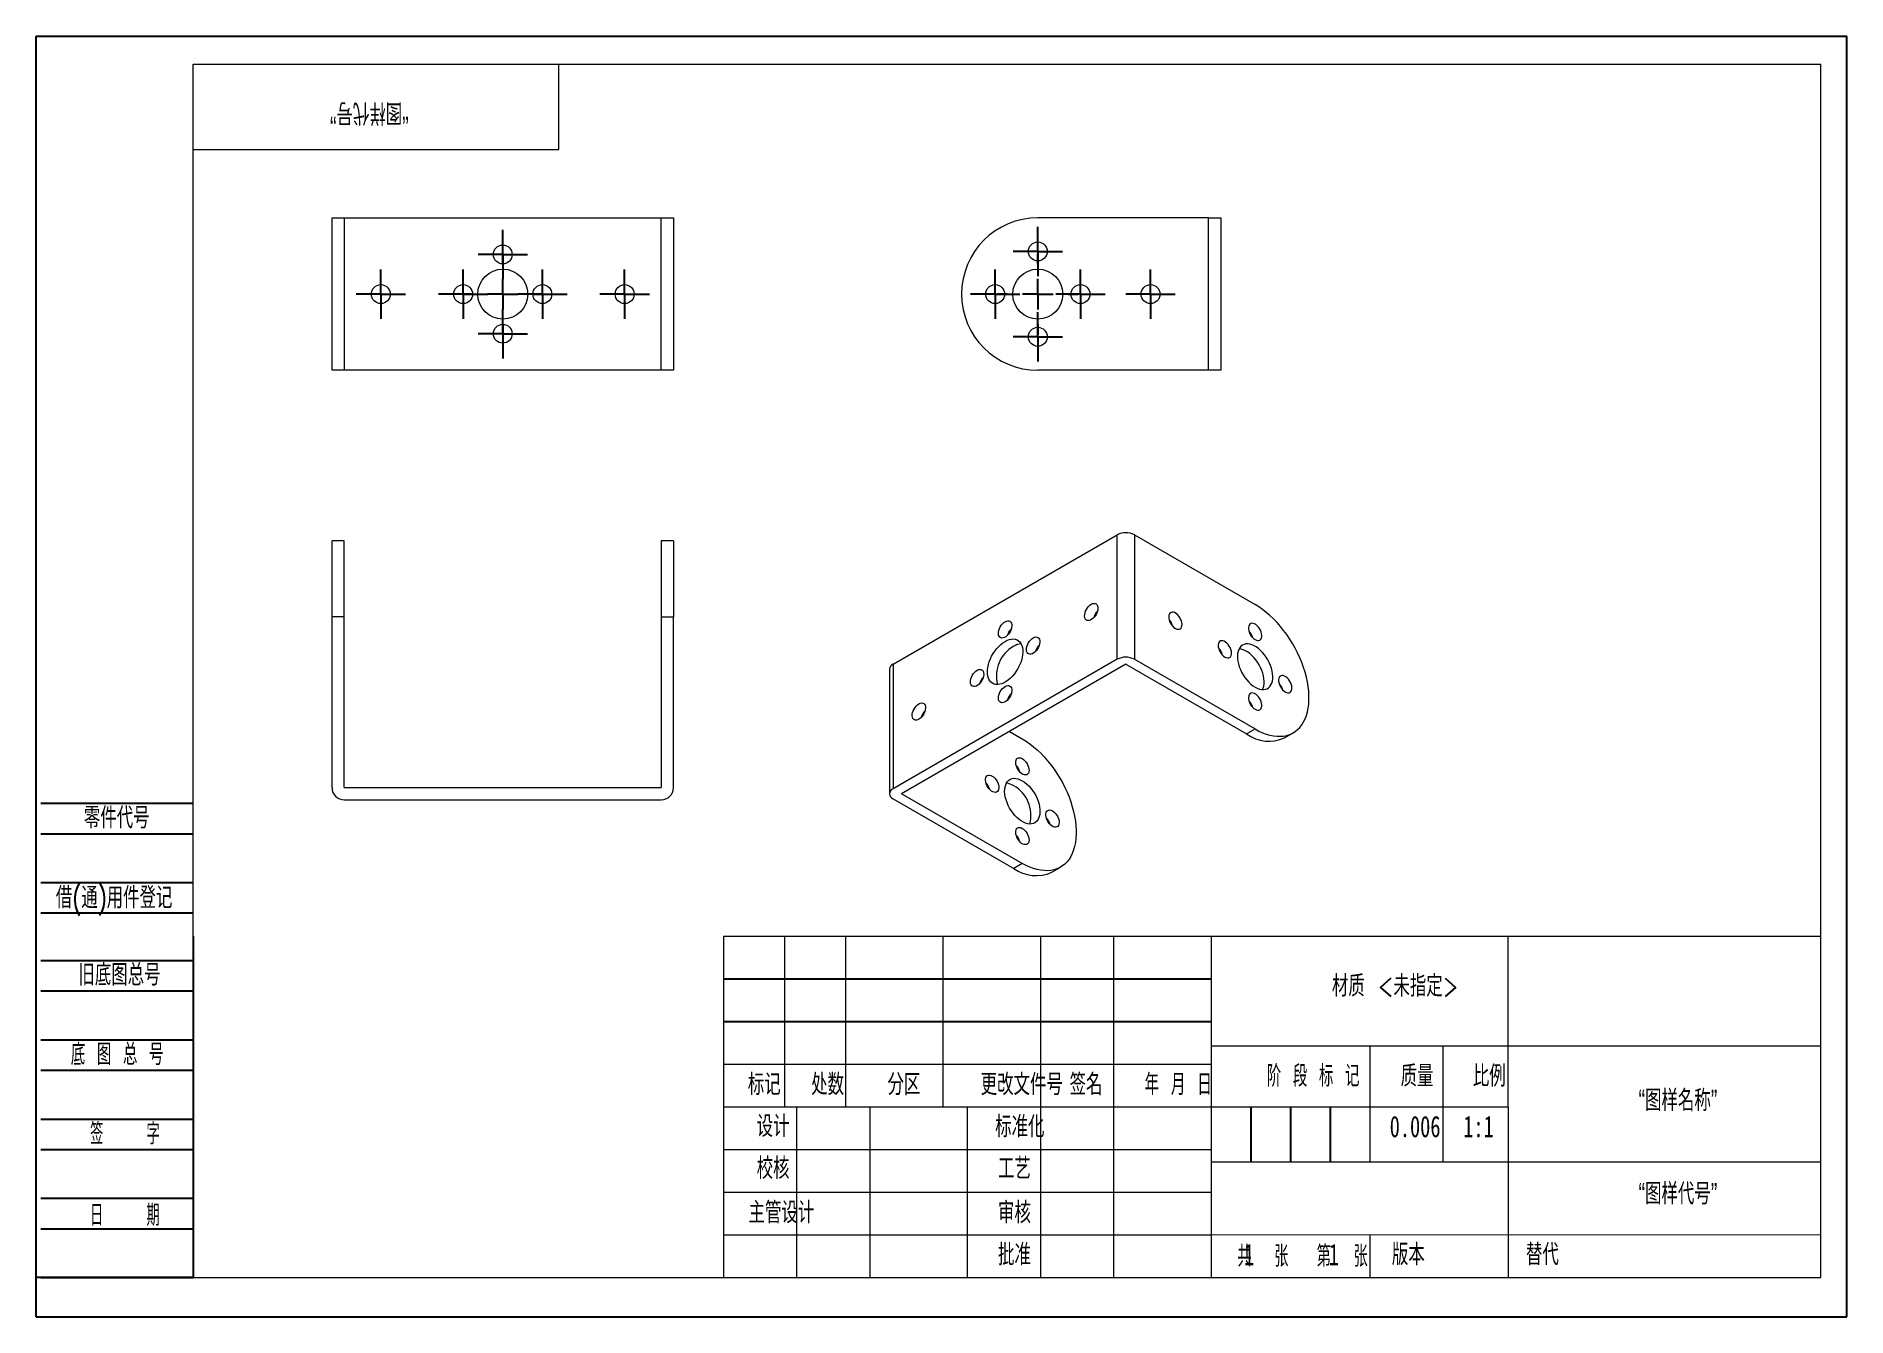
# Model space of a CAD drawing. Header units: millimetres. Extents: x 0 to 297, y 0 to 210.
import ezdxf

# ---------------------------------------------------------------- set-up
doc = ezdxf.new("R2010")
doc.units = ezdxf.units.MM
doc.layers.add('图框', color=7, linetype='Continuous')
doc.layers.add('粗实线层', color=7, linetype='Continuous', lineweight=15)
doc.styles.add('SLDTEXTSTYLE0', font='TXT', dxfattribs={"width": 0.7, "bigfont": 'bigfont'})
doc.styles.add('SLDTEXTSTYLE1', font='TXT', dxfattribs={"width": 0.6, "bigfont": 'bigfont'})
doc.styles.add('SLDTEXTSTYLE2', font='TXT', dxfattribs={"width": 0.614286, "bigfont": 'bigfont'})
doc.styles.add('SLDTEXTSTYLE3', font='TXT', dxfattribs={"width": 0.62, "bigfont": 'bigfont'})
doc.styles.add('SLDTEXTSTYLE4', font='TXT', dxfattribs={"width": 0.566667, "bigfont": 'bigfont'})
doc.styles.add('SLDTEXTSTYLE5', font='TXT', dxfattribs={"width": 0.7})

# ---------------------------------------------------------------- blocks, each defined once
blk = doc.blocks.new('SW_CENTERMARKSYMBOL_0')
at = {"layer": '图框', "color": 0}
for p, q in [((0, 5), (0, 6.6)), ((-5, 0), (-6.6, 0)), ((0, 0), (-2.5, 0)), ((0, 0), (0, 2.5)), ((0, 0), (0, -2.5)), ((0, 0), (2.5, 0)), ((5, 0), (6.6, 0)), ((0, -5), (0, -6.6))]:
    blk.add_line(p, q, dxfattribs=at)
blk = doc.blocks.new('SW_CENTERMARKSYMBOL_1')
at = {"layer": '图框', "color": 0}
for p, q in [((0, 2.5), (0, 4.05)), ((-2.5, 0), (-4.05, 0)), ((0, 0), (-2.5, 0)), ((0, 0), (0, 2.5)), ((0, 0), (0, -2.5)), ((0, 0), (2.5, 0)), ((2.5, 0), (4.05, 0)), ((0, -2.5), (0, -4.05))]:
    blk.add_line(p, q, dxfattribs=at)
blk = doc.blocks.new('SW_CENTERMARKSYMBOL_2')
at = {"layer": '图框', "color": 0}
for p, q in [((0, 2.5), (0, 4.05)), ((-2.5, 0), (-4.05, 0)), ((0, 0), (-2.5, 0)), ((0, 0), (0, 2.5)), ((0, 0), (0, -2.5)), ((0, 0), (2.5, 0)), ((2.5, 0), (4.05, 0)), ((0, -2.5), (0, -4.05))]:
    blk.add_line(p, q, dxfattribs=at)
blk = doc.blocks.new('SW_CENTERMARKSYMBOL_3')
at = {"layer": '图框', "color": 0}
for p, q in [((0, 2.5), (0, 4.05)), ((-2.5, 0), (-4.05, 0)), ((0, 0), (-2.5, 0)), ((0, 0), (0, 2.5)), ((0, 0), (0, -2.5)), ((0, 0), (2.5, 0)), ((2.5, 0), (4.05, 0)), ((0, -2.5), (0, -4.05))]:
    blk.add_line(p, q, dxfattribs=at)
blk = doc.blocks.new('SW_CENTERMARKSYMBOL_4')
at = {"layer": '图框', "color": 0}
for p, q in [((0, 2.5), (0, 4.05)), ((-2.5, 0), (-4.05, 0)), ((0, 0), (-2.5, 0)), ((0, 0), (0, 2.5)), ((0, 0), (0, -2.5)), ((0, 0), (2.5, 0)), ((2.5, 0), (4.05, 0)), ((0, -2.5), (0, -4.05))]:
    blk.add_line(p, q, dxfattribs=at)
blk = doc.blocks.new('SW_CENTERMARKSYMBOL_5')
at = {"layer": '图框', "color": 0}
for p, q in [((0, 2.5), (0, 4.05)), ((-2.5, 0), (-4.05, 0)), ((0, 0), (-2.5, 0)), ((0, 0), (0, 2.5)), ((0, 0), (0, -2.5)), ((0, 0), (2.5, 0)), ((2.5, 0), (4.05, 0)), ((0, -2.5), (0, -4.05))]:
    blk.add_line(p, q, dxfattribs=at)
blk = doc.blocks.new('SW_CENTERMARKSYMBOL_6')
at = {"layer": '图框', "color": 0}
for p, q in [((0, 2.5), (0, 4.05)), ((-2.5, 0), (-4.05, 0)), ((0, 0), (-2.5, 0)), ((0, 0), (0, 2.5)), ((0, 0), (0, -2.5)), ((0, 0), (2.5, 0)), ((2.5, 0), (4.05, 0)), ((0, -2.5), (0, -4.05))]:
    blk.add_line(p, q, dxfattribs=at)
blk = doc.blocks.new('SW_CENTERMARKSYMBOL_7')
at = {"layer": '图框', "color": 0}
for p, q in [((0, 5), (0, 6.6)), ((-5, 0), (-6.6, 0)), ((0, 0), (-2.5, 0)), ((0, 0), (0, 2.5)), ((0, 0), (0, -2.5)), ((0, 0), (2.5, 0)), ((5, 0), (6.6, 0)), ((0, -5), (0, -6.6))]:
    blk.add_line(p, q, dxfattribs=at)
blk = doc.blocks.new('SW_CENTERMARKSYMBOL_8')
at = {"layer": '图框', "color": 0}
for p, q in [((0, 2.5), (0, 4.05)), ((-2.5, 0), (-4.05, 0)), ((0, 0), (-2.5, 0)), ((0, 0), (0, 2.5)), ((0, 0), (0, -2.5)), ((0, 0), (2.5, 0)), ((2.5, 0), (4.05, 0)), ((0, -2.5), (0, -4.05))]:
    blk.add_line(p, q, dxfattribs=at)
blk = doc.blocks.new('SW_CENTERMARKSYMBOL_9')
at = {"layer": '图框', "color": 0}
for p, q in [((0, 2.5), (0, 4.05)), ((-2.5, 0), (-4.05, 0)), ((0, 0), (-2.5, 0)), ((0, 0), (0, 2.5)), ((0, 0), (0, -2.5)), ((0, 0), (2.5, 0)), ((2.5, 0), (4.05, 0)), ((0, -2.5), (0, -4.05))]:
    blk.add_line(p, q, dxfattribs=at)
blk = doc.blocks.new('SW_CENTERMARKSYMBOL_10')
at = {"layer": '图框', "color": 0}
for p, q in [((0, 2.5), (0, 4.05)), ((-2.5, 0), (-4.05, 0)), ((0, 0), (-2.5, 0)), ((0, 0), (0, 2.5)), ((0, 0), (0, -2.5)), ((0, 0), (2.5, 0)), ((2.5, 0), (4.05, 0)), ((0, -2.5), (0, -4.05))]:
    blk.add_line(p, q, dxfattribs=at)
blk = doc.blocks.new('SW_CENTERMARKSYMBOL_11')
at = {"layer": '图框', "color": 0}
for p, q in [((0, 2.5), (0, 4.05)), ((-2.5, 0), (-4.05, 0)), ((0, 0), (-2.5, 0)), ((0, 0), (0, 2.5)), ((0, 0), (0, -2.5)), ((0, 0), (2.5, 0)), ((2.5, 0), (4.05, 0)), ((0, -2.5), (0, -4.05))]:
    blk.add_line(p, q, dxfattribs=at)
blk = doc.blocks.new('SW_CENTERMARKSYMBOL_12')
at = {"layer": '图框', "color": 0}
for p, q in [((0, 2.5), (0, 4.05)), ((-2.5, 0), (-4.05, 0)), ((0, 0), (-2.5, 0)), ((0, 0), (0, 2.5)), ((0, 0), (0, -2.5)), ((0, 0), (2.5, 0)), ((2.5, 0), (4.05, 0)), ((0, -2.5), (0, -4.05))]:
    blk.add_line(p, q, dxfattribs=at)

msp = doc.modelspace()

# ---------------------------------------------------------------- linework, layer by layer
at = {"color": 7, "linetype": 'Continuous', "lineweight": 15}
for p, q in [((48.52, 155.21), (48.52, 180.21)), ((48.52, 180.21), (50.52, 180.21)), ((50.52, 180.21), (50.52, 155.21)), ((50.52, 180.21), (102.52, 180.21)), ((102.52, 155.21), (102.52, 180.21)), ((102.52, 180.21), (104.52, 180.21)), ((104.52, 180.21), (104.52, 155.21)), ((192.29, 180.21), (164.29, 180.21)), ((192.29, 155.21), (192.29, 180.21)), ((192.29, 180.21), (194.29, 180.21)), ((194.29, 180.21), (194.29, 155.21)), ((50.52, 155.21), (48.52, 155.21)), ((102.52, 155.21), (50.52, 155.21)), ((104.52, 155.21), (102.52, 155.21)), ((192.29, 155.21), (164.29, 155.21)), ((194.29, 155.21), (192.29, 155.21)), ((140.54, 107.01), (177.31, 128.23)), ((177.31, 107.82), (177.31, 128.23)), ((180.14, 128.23), (180.14, 107.82)), ((180.14, 128.23), (199.94, 116.8)), ((50.52, 127.27), (48.52, 127.27)), ((48.52, 114.77), (48.52, 127.27)), ((50.52, 114.77), (50.52, 127.27)), ((104.52, 127.27), (102.52, 127.27)), ((102.52, 127.27), (102.52, 114.77)), ((104.52, 127.27), (104.52, 114.77)), ((48.52, 86.77), (48.52, 114.77)), ((50.52, 114.77), (48.52, 114.77)), ((50.52, 86.77), (50.52, 114.77)), ((102.52, 114.77), (102.52, 86.77)), ((102.52, 114.77), (104.52, 114.77)), ((104.52, 86.77), (104.52, 114.77)), ((177.31, 107.82), (140.54, 86.59)), ((140.54, 107.01), (140.54, 86.59)), ((178.72, 107), (141.95, 85.78)), ((178.72, 107), (198.52, 95.57)), ((180.14, 107.82), (199.94, 96.39)), ((139.95, 106.19), (139.95, 85.78)), ((159.63, 95.98), (161.75, 94.76)), ((198.52, 95.57), (199.94, 96.39)), ((204.77, 94.96), (206.19, 95.77)), ((50.52, 86.77), (102.52, 86.77)), ((50.52, 84.77), (102.52, 84.77)), ((140.54, 84.96), (160.34, 73.53)), ((161.75, 74.35), (141.95, 85.78)), ((161.75, 74.35), (160.34, 73.53)), ((166.59, 72.91), (168, 73.73))]:
    msp.add_line(p, q, dxfattribs=at)
at = {"color": 7, "linetype": 'Continuous', "lineweight": 15, "flags": 128}
for points in [[(173.07, 116.84), (173.29, 116.95), (173.5, 116.99), (173.69, 116.98), (173.86, 116.91), (174, 116.79), (174.09, 116.61), (174.15, 116.4), (174.16, 116.15), (174.13, 115.87), (174.05, 115.59), (173.93, 115.3), (173.78, 115.03), (173.6, 114.78), (173.39, 114.56), (173.18, 114.38), (172.96, 114.26), (172.74, 114.18), (172.53, 114.16), (172.35, 114.21), (172.2, 114.3), (172.08, 114.45), (172.01, 114.65), (171.97, 114.88), (171.98, 115.14), (172.04, 115.42), (172.14, 115.71), (172.27, 115.99), (172.44, 116.26), (172.63, 116.49), (172.85, 116.69), (173.07, 116.84)], [(199.94, 96.39), (200.55, 96.06), (201.17, 95.78), (201.77, 95.55), (202.37, 95.38), (202.96, 95.26), (203.53, 95.2), (204.09, 95.19), (204.62, 95.24), (205.13, 95.34), (205.62, 95.5), (206.08, 95.71), (206.51, 95.98), (206.9, 96.29), (207.26, 96.66), (207.59, 97.08), (207.88, 97.54), (208.13, 98.04), (208.34, 98.59), (208.51, 99.18), (208.64, 99.8), (208.73, 100.46), (208.77, 101.14), (208.77, 101.85), (208.73, 102.59), (208.64, 103.35), (208.51, 104.12), (208.34, 104.9), (208.13, 105.69), (207.88, 106.49), (207.59, 107.28), (207.26, 108.08), (206.9, 108.86), (206.51, 109.64), (206.08, 110.4), (205.62, 111.14), (205.13, 111.86), (204.62, 112.55), (204.09, 113.21), (203.53, 113.85), (202.96, 114.44), (202.37, 115), (201.77, 115.52), (201.17, 116), (200.55, 116.42), (199.94, 116.8)], [(158.92, 113.99), (159.14, 114.09), (159.36, 114.13), (159.55, 114.12), (159.72, 114.05), (159.85, 113.93), (159.95, 113.75), (160.01, 113.54), (160.02, 113.29), (159.99, 113.02), (159.91, 112.73), (159.79, 112.45), (159.64, 112.17), (159.46, 111.92), (159.25, 111.7), (159.04, 111.53), (158.81, 111.4), (158.6, 111.33), (158.39, 111.31), (158.21, 111.35), (158.06, 111.45), (157.94, 111.6), (157.86, 111.79), (157.83, 112.03), (157.84, 112.29), (157.9, 112.57), (157.99, 112.85), (158.13, 113.14), (158.3, 113.4), (158.49, 113.64), (158.7, 113.83), (158.92, 113.99)], [(186.86, 112.88), (187.08, 112.78), (187.29, 112.74), (187.48, 112.75), (187.65, 112.82), (187.79, 112.94), (187.88, 113.12), (187.94, 113.33), (187.95, 113.58), (187.92, 113.85), (187.84, 114.14), (187.72, 114.42), (187.57, 114.7), (187.39, 114.95), (187.18, 115.17), (186.97, 115.35), (186.74, 115.47), (186.53, 115.55), (186.32, 115.56), (186.14, 115.52), (185.99, 115.42), (185.87, 115.28), (185.79, 115.08), (185.76, 114.85), (185.77, 114.58), (185.83, 114.3), (185.92, 114.02), (186.06, 113.74), (186.23, 113.47), (186.42, 113.24), (186.63, 113.04), (186.86, 112.88)], [(199.94, 111.05), (200.16, 110.95), (200.37, 110.9), (200.56, 110.91), (200.73, 110.98), (200.87, 111.11), (200.96, 111.28), (201.02, 111.5), (201.03, 111.75), (201, 112.02), (200.92, 112.3), (200.8, 112.59), (200.65, 112.86), (200.47, 113.11), (200.26, 113.33), (200.05, 113.51), (199.83, 113.64), (199.61, 113.71), (199.4, 113.73), (199.22, 113.69), (199.07, 113.59), (198.95, 113.44), (198.88, 113.24), (198.84, 113.01), (198.85, 112.75), (198.91, 112.47), (199.01, 112.18), (199.14, 111.9), (199.31, 111.64), (199.5, 111.4), (199.72, 111.2), (199.94, 111.05)], [(158.92, 110.76), (159.28, 110.94), (159.63, 111.07), (159.97, 111.14), (160.3, 111.16), (160.6, 111.11), (160.88, 111.02), (161.13, 110.86), (161.34, 110.66), (161.52, 110.4), (161.66, 110.11), (161.76, 109.77), (161.81, 109.39), (161.82, 108.98), (161.79, 108.55), (161.71, 108.11), (161.59, 107.65), (161.44, 107.19), (161.24, 106.73), (161.01, 106.29), (160.74, 105.86), (160.45, 105.45), (160.14, 105.07), (159.8, 104.73), (159.46, 104.43), (159.1, 104.18), (158.75, 103.97), (158.39, 103.82), (158.05, 103.72), (157.71, 103.67), (157.4, 103.69), (157.11, 103.76), (156.84, 103.88), (156.61, 104.06), (156.41, 104.29), (156.25, 104.57), (156.14, 104.89), (156.06, 105.25), (156.03, 105.64), (156.04, 106.06), (156.09, 106.5), (156.19, 106.95), (156.33, 107.41), (156.51, 107.87), (156.72, 108.32), (156.97, 108.76), (157.25, 109.18), (157.55, 109.57), (157.88, 109.93), (158.22, 110.25), (158.57, 110.53), (158.92, 110.76)], [(163.52, 111.33), (163.74, 111.43), (163.95, 111.48), (164.15, 111.47), (164.31, 111.4), (164.45, 111.27), (164.55, 111.1), (164.6, 110.88), (164.62, 110.64), (164.58, 110.36), (164.5, 110.08), (164.39, 109.79), (164.23, 109.52), (164.05, 109.27), (163.85, 109.05), (163.63, 108.87), (163.41, 108.74), (163.19, 108.67), (162.99, 108.65), (162.81, 108.7), (162.65, 108.79), (162.54, 108.94), (162.46, 109.14), (162.43, 109.37), (162.44, 109.63), (162.49, 109.91), (162.59, 110.2), (162.73, 110.48), (162.89, 110.75), (163.09, 110.98), (163.3, 111.18), (163.52, 111.33)], [(194.99, 108.19), (195.21, 108.09), (195.42, 108.04), (195.61, 108.06), (195.78, 108.12), (195.92, 108.25), (196.01, 108.42), (196.07, 108.64), (196.08, 108.89), (196.05, 109.16), (195.97, 109.44), (195.85, 109.73), (195.7, 110), (195.52, 110.26), (195.31, 110.47), (195.1, 110.65), (194.88, 110.78), (194.66, 110.85), (194.45, 110.87), (194.27, 110.83), (194.12, 110.73), (194, 110.58), (193.93, 110.39), (193.89, 110.15), (193.9, 109.89), (193.96, 109.61), (194.06, 109.32), (194.19, 109.04), (194.36, 108.78), (194.55, 108.54), (194.77, 108.34), (194.99, 108.19)], [(199.94, 103.25), (200.29, 103.07), (200.64, 102.94), (200.98, 102.87), (201.31, 102.86), (201.61, 102.9), (201.89, 103), (202.14, 103.15), (202.35, 103.35), (202.53, 103.61), (202.67, 103.91), (202.77, 104.25), (202.82, 104.62), (202.83, 105.03), (202.8, 105.46), (202.72, 105.9), (202.61, 106.36), (202.45, 106.82), (202.25, 107.28), (202.02, 107.73), (201.75, 108.16), (201.46, 108.56), (201.15, 108.94), (200.82, 109.28), (200.47, 109.58), (200.12, 109.84), (199.76, 110.04), (199.4, 110.2), (199.06, 110.3), (198.72, 110.34), (198.41, 110.33), (198.12, 110.26), (197.86, 110.13), (197.62, 109.95), (197.43, 109.72), (197.27, 109.44), (197.15, 109.12), (197.07, 108.77), (197.04, 108.37), (197.05, 107.96), (197.1, 107.52), (197.2, 107.06), (197.34, 106.6), (197.52, 106.14), (197.73, 105.69), (197.98, 105.25), (198.26, 104.83), (198.56, 104.44), (198.89, 104.08), (199.23, 103.76), (199.58, 103.48), (199.94, 103.25)], [(201.15, 102.86), (201.26, 103.09), (201.35, 103.43), (201.41, 103.81), (201.42, 104.21), (201.39, 104.64), (201.31, 105.09), (201.19, 105.55), (201.03, 106.01), (200.84, 106.46), (200.6, 106.91), (200.34, 107.34), (200.05, 107.75), (199.73, 108.12), (199.4, 108.46), (199.06, 108.76), (198.7, 109.02), (198.34, 109.23), (197.99, 109.38), (197.64, 109.48), (197.31, 109.52), (197.31, 109.52)], [(154.33, 106.03), (154.55, 106.13), (154.76, 106.17), (154.95, 106.16), (155.12, 106.09), (155.26, 105.97), (155.36, 105.79), (155.41, 105.58), (155.42, 105.33), (155.39, 105.06), (155.31, 104.77), (155.19, 104.49), (155.04, 104.21), (154.86, 103.96), (154.66, 103.74), (154.44, 103.57), (154.22, 103.44), (154, 103.36), (153.8, 103.35), (153.61, 103.39), (153.46, 103.49), (153.34, 103.64), (153.27, 103.83), (153.23, 104.07), (153.24, 104.33), (153.3, 104.61), (153.4, 104.89), (153.53, 105.17), (153.7, 105.44), (153.9, 105.67), (154.11, 105.87), (154.33, 106.03)], [(204.89, 102.48), (205.11, 102.37), (205.32, 102.33), (205.51, 102.34), (205.68, 102.41), (205.82, 102.53), (205.91, 102.71), (205.97, 102.92), (205.98, 103.17), (205.95, 103.45), (205.87, 103.73), (205.75, 104.02), (205.6, 104.29), (205.42, 104.54), (205.21, 104.76), (205, 104.94), (204.78, 105.06), (204.56, 105.14), (204.35, 105.15), (204.17, 105.11), (204.02, 105.02), (203.9, 104.87), (203.83, 104.67), (203.79, 104.44), (203.8, 104.17), (203.86, 103.89), (203.96, 103.61), (204.09, 103.33), (204.26, 103.06), (204.45, 102.83), (204.67, 102.63), (204.89, 102.48)], [(158.92, 103.37), (159.14, 103.47), (159.36, 103.52), (159.55, 103.51), (159.72, 103.44), (159.85, 103.31), (159.95, 103.14), (160.01, 102.92), (160.02, 102.67), (159.99, 102.4), (159.91, 102.12), (159.79, 101.83), (159.64, 101.56), (159.46, 101.31), (159.25, 101.09), (159.04, 100.91), (158.81, 100.78), (158.6, 100.71), (158.39, 100.69), (158.21, 100.73), (158.06, 100.83), (157.94, 100.98), (157.86, 101.18), (157.83, 101.41), (157.84, 101.67), (157.9, 101.95), (157.99, 102.24), (158.13, 102.52), (158.3, 102.78), (158.49, 103.02), (158.7, 103.22), (158.92, 103.37)], [(199.94, 99.62), (200.16, 99.52), (200.37, 99.47), (200.56, 99.48), (200.73, 99.55), (200.87, 99.68), (200.96, 99.85), (201.02, 100.07), (201.03, 100.31), (201, 100.59), (200.92, 100.87), (200.8, 101.16), (200.65, 101.43), (200.47, 101.68), (200.26, 101.9), (200.05, 102.08), (199.83, 102.21), (199.61, 102.28), (199.4, 102.3), (199.22, 102.25), (199.07, 102.16), (198.95, 102.01), (198.88, 101.81), (198.84, 101.58), (198.85, 101.32), (198.91, 101.04), (199.01, 100.75), (199.14, 100.47), (199.31, 100.2), (199.5, 99.97), (199.72, 99.77), (199.94, 99.62)], [(144.78, 100.52), (145, 100.62), (145.21, 100.66), (145.41, 100.65), (145.58, 100.58), (145.71, 100.46), (145.81, 100.28), (145.87, 100.07), (145.88, 99.82), (145.84, 99.55), (145.77, 99.26), (145.65, 98.98), (145.5, 98.7), (145.31, 98.45), (145.11, 98.23), (144.89, 98.06), (144.67, 97.93), (144.45, 97.85), (144.25, 97.84), (144.07, 97.88), (143.92, 97.98), (143.8, 98.12), (143.72, 98.32), (143.69, 98.55), (143.7, 98.82), (143.75, 99.1), (143.85, 99.38), (143.99, 99.66), (144.16, 99.93), (144.35, 100.16), (144.56, 100.36), (144.78, 100.52)], [(161.75, 94.76), (162.37, 94.38), (162.98, 93.95), (163.59, 93.48), (164.19, 92.96), (164.78, 92.4), (165.35, 91.8), (165.9, 91.17), (166.44, 90.51), (166.95, 89.81), (167.43, 89.09), (167.89, 88.35), (168.32, 87.59), (168.72, 86.82), (169.08, 86.03), (169.41, 85.24), (169.7, 84.44), (169.95, 83.65), (170.16, 82.86), (170.33, 82.07), (170.46, 81.3), (170.54, 80.55), (170.59, 79.81), (170.59, 79.1), (170.54, 78.41), (170.46, 77.76), (170.33, 77.13), (170.16, 76.55), (169.95, 76), (169.7, 75.49), (169.41, 75.03), (169.08, 74.62), (168.72, 74.25), (168.32, 73.93), (167.89, 73.67), (167.43, 73.46), (166.95, 73.3), (166.44, 73.2), (165.9, 73.15), (165.35, 73.16), (164.78, 73.22), (164.19, 73.34), (163.59, 73.51), (162.98, 73.74), (162.37, 74.02), (161.75, 74.35)], [(161.75, 91.54), (161.97, 91.38), (162.18, 91.18), (162.38, 90.95), (162.55, 90.68), (162.68, 90.4), (162.78, 90.12), (162.84, 89.84), (162.85, 89.57), (162.81, 89.34), (162.74, 89.15), (162.62, 89), (162.47, 88.9), (162.28, 88.86), (162.08, 88.87), (161.86, 88.95), (161.64, 89.08), (161.42, 89.25), (161.22, 89.47), (161.04, 89.72), (160.89, 90), (160.77, 90.28), (160.69, 90.57), (160.66, 90.84), (160.67, 91.09), (160.72, 91.3), (160.82, 91.48), (160.96, 91.6), (161.13, 91.67), (161.32, 91.68), (161.53, 91.64), (161.75, 91.54)], [(156.8, 88.68), (157.02, 88.52), (157.24, 88.33), (157.43, 88.09), (157.6, 87.83), (157.73, 87.55), (157.83, 87.26), (157.89, 86.98), (157.9, 86.72), (157.86, 86.48), (157.79, 86.29), (157.67, 86.14), (157.52, 86.04), (157.33, 86), (157.13, 86.02), (156.91, 86.09), (156.69, 86.22), (156.47, 86.39), (156.27, 86.61), (156.09, 86.86), (155.94, 87.14), (155.82, 87.42), (155.74, 87.71), (155.71, 87.98), (155.72, 88.23), (155.78, 88.45), (155.87, 88.62), (156.01, 88.74), (156.18, 88.81), (156.37, 88.83), (156.58, 88.78), (156.8, 88.68)], [(161.75, 87.9), (162.11, 87.67), (162.46, 87.39), (162.8, 87.07), (163.12, 86.71), (163.43, 86.32), (163.71, 85.9), (163.95, 85.46), (164.17, 85.01), (164.35, 84.55), (164.49, 84.09), (164.58, 83.64), (164.64, 83.2), (164.65, 82.78), (164.62, 82.39), (164.54, 82.03), (164.42, 81.71), (164.26, 81.43), (164.07, 81.2), (163.83, 81.02), (163.57, 80.9), (163.28, 80.83), (162.96, 80.81), (162.63, 80.86), (162.29, 80.96), (161.93, 81.11), (161.57, 81.32), (161.22, 81.57), (160.87, 81.87), (160.54, 82.21), (160.23, 82.59), (159.94, 83), (159.67, 83.43), (159.44, 83.87), (159.24, 84.33), (159.08, 84.79), (158.96, 85.25), (158.89, 85.7), (158.85, 86.12), (158.87, 86.53), (158.92, 86.91), (159.02, 87.25), (159.16, 87.55), (159.34, 87.8), (159.55, 88), (159.8, 88.16), (160.08, 88.25), (160.38, 88.3), (160.71, 88.28), (161.05, 88.21), (161.4, 88.08), (161.75, 87.9)], [(161.75, 80.1), (161.97, 79.95), (162.18, 79.75), (162.38, 79.52), (162.55, 79.25), (162.68, 78.97), (162.78, 78.69), (162.84, 78.41), (162.85, 78.14), (162.81, 77.91), (162.74, 77.71), (162.62, 77.56), (162.47, 77.47), (162.28, 77.43), (162.08, 77.44), (161.86, 77.52), (161.64, 77.64), (161.42, 77.82), (161.22, 78.04), (161.04, 78.29), (160.89, 78.56), (160.77, 78.85), (160.69, 79.13), (160.66, 79.41), (160.67, 79.66), (160.72, 79.87), (160.82, 80.05), (160.96, 80.17), (161.13, 80.24), (161.32, 80.25), (161.53, 80.21), (161.75, 80.1)], [(166.7, 82.96), (166.92, 82.81), (167.13, 82.61), (167.33, 82.37), (167.5, 82.11), (167.63, 81.83), (167.73, 81.54), (167.79, 81.26), (167.8, 81), (167.76, 80.77), (167.69, 80.57), (167.57, 80.42), (167.42, 80.33), (167.23, 80.28), (167.03, 80.3), (166.81, 80.37), (166.59, 80.5), (166.37, 80.68), (166.17, 80.9), (165.99, 81.15), (165.84, 81.42), (165.72, 81.71), (165.64, 81.99), (165.61, 82.27), (165.62, 82.51), (165.67, 82.73), (165.77, 82.9), (165.91, 83.03), (166.08, 83.1), (166.27, 83.11), (166.48, 83.06), (166.7, 82.96)]]:
    msp.add_lwpolyline(points, dxfattribs=at)
at = {"color": 7, "linetype": 'Continuous', "lineweight": 15}
for centre, radius in [((76.52, 174.21), 1.55), ((164.29, 174.71), 1.55), ((76.52, 167.71), 4.1), ((164.29, 167.71), 4.1), ((56.52, 167.71), 1.55), ((70.02, 167.71), 1.55), ((83.02, 167.71), 1.55), ((96.52, 167.71), 1.55), ((157.29, 167.71), 1.55), ((171.29, 167.71), 1.55), ((182.79, 167.71), 1.55), ((76.52, 161.21), 1.55), ((164.29, 160.71), 1.55)]:
    msp.add_circle(centre, radius, dxfattribs=at)
for centre, radius, start, end in [((164.29, 167.71), 12.5, 90, 270), ((178.72, 125.52), 3.06, 62.4805, 117.5195), ((161.79, 111.07), 2.57, 135.7245, 164.2809), ((175.93, 113.92), 2.57, 135.7245, 164.2809), ((183.98, 112.49), 2.58, 15.748, 44.2466), ((163.07, 105.11), 5.56, 119.4956, 194.9909), ((161.74, 107.68), 2.67, 94.0518, 121.7689), ((166.39, 108.41), 2.57, 135.7245, 164.2809), ((197.06, 110.66), 2.58, 15.748, 44.2466), ((140.95, 106.09), 1, 114.3332, 174.3466), ((178.72, 105.11), 3.06, 62.4805, 117.5195), ((192.12, 107.8), 2.58, 15.748, 44.2466), ((157.2, 103.11), 2.57, 135.7245, 164.2809), ((161.79, 100.45), 2.57, 135.7245, 164.2809), ((197.06, 99.22), 2.58, 15.748, 44.2466), ((202.01, 102.08), 2.58, 15.748, 44.2466), ((147.65, 97.6), 2.57, 135.7245, 164.2809), ((202.18, 100.61), 6.22, 234.0172, 294.6724), ((158.88, 88.61), 2.58, 15.7442, 44.2504), ((50.52, 86.77), 2, 180, 270), ((102.52, 86.77), 2, 270, 0), ((140.86, 85.78), 0.876, 111.3126, 248.6874), ((153.93, 85.76), 2.58, 15.7442, 44.2504), ((158.93, 84.82), 2.67, 58.2311, 85.9482), ((157.64, 82.27), 5.52, 344.7295, 60.784), ((163.83, 80.04), 2.58, 15.7442, 44.2504), ((158.88, 77.18), 2.58, 15.7442, 44.2504), ((163.99, 78.56), 6.22, 234.0172, 294.6724)]:
    msp.add_arc(centre, radius, start, end, dxfattribs=at)
at = {"layer": '图框'}
for p, q in [((-0.01, 0), (-0.01, 210)), ((-0.01, 210), (296.99, 210)), ((296.99, 0), (296.99, 210)), ((0.73, 84.22), (25.73, 84.22)), ((0.73, 79.22), (25.73, 79.22)), ((0.73, 71.22), (25.73, 71.22)), ((0.73, 66.22), (25.73, 66.22)), ((25.73, 62.43), (25.73, 6.43)), ((0.73, 58.43), (25.73, 58.43)), ((112.73, 55.43), (192.73, 55.43)), ((0.73, 53.43), (25.73, 53.43)), ((112.73, 48.43), (192.73, 48.43)), ((0.73, 45.43), (25.73, 45.43)), ((0.73, 40.43), (25.73, 40.43)), ((199.23, 34.43), (199.23, 25.43)), ((205.73, 34.43), (205.73, 25.43)), ((212.23, 34.43), (212.23, 25.43)), ((0.73, 32.43), (25.73, 32.43)), ((0.73, 27.43), (25.73, 27.43)), ((0.73, 19.43), (25.73, 19.43)), ((0.73, 14.43), (25.73, 14.43)), ((25.73, 6.43), (-0.01, 6.43)), ((0.73, 6.43), (25.73, 6.43)), ((241.42, 6.44), (241.42, 6.43)), ((-0.01, 0), (296.99, 0))]:
    msp.add_line(p, q, dxfattribs=at)
at = {"layer": '图框', "linetype": 'Continuous', "lineweight": 15}
for p, q in [((25.73, 6.43), (25.73, 205.43)), ((25.73, 205.43), (292.73, 205.43)), ((292.73, 6.43), (292.73, 205.43)), ((25.73, 6.43), (292.73, 6.43))]:
    msp.add_line(p, q, dxfattribs=at)
at = {"layer": '图框', "lineweight": 15}
for p, q in [((112.73, 62.43), (292.73, 62.43)), ((112.73, 62.43), (112.73, 6.43)), ((122.73, 62.43), (122.73, 34.43)), ((132.73, 62.43), (132.73, 34.43)), ((148.73, 62.43), (148.73, 34.43)), ((164.73, 62.43), (164.73, 6.43)), ((176.73, 62.43), (176.73, 6.43)), ((192.73, 62.43), (192.73, 6.43)), ((241.39, 62.43), (241.42, 6.44)), ((192.73, 44.43), (292.73, 44.43)), ((218.73, 44.43), (218.73, 25.43)), ((230.73, 44.43), (230.73, 25.43)), ((112.73, 41.43), (192.73, 41.43)), ((112.73, 34.43), (192.73, 34.43)), ((124.73, 34.43), (124.73, 6.43)), ((136.73, 34.43), (136.73, 6.43)), ((152.73, 34.43), (152.73, 6.43)), ((192.73, 34.43), (241.4, 34.43)), ((112.73, 27.43), (192.73, 27.43)), ((192.73, 25.43), (292.73, 25.43)), ((112.73, 20.43), (192.73, 20.43)), ((112.73, 13.43), (192.73, 13.45)), ((192.73, 13.45), (292.73, 13.48)), ((218.73, 13.46), (218.73, 6.43)), ((112.73, 6.43), (292.73, 6.43))]:
    msp.add_line(p, q, dxfattribs=at)
at = {"layer": '粗实线层'}
for p, q in [((85.73, 191.43), (85.73, 205.43)), ((25.73, 191.43), (85.73, 191.43))]:
    msp.add_line(p, q, dxfattribs=at)

# ---------------------------------------------------------------- block references
at = {"layer": '图框'}
for name, p in [('SW_CENTERMARKSYMBOL_4', (76.52, 174.21)), ('SW_CENTERMARKSYMBOL_10', (164.29, 174.71)), ('SW_CENTERMARKSYMBOL_0', (76.52, 167.71)), ('SW_CENTERMARKSYMBOL_7', (164.29, 167.71)), ('SW_CENTERMARKSYMBOL_6', (56.52, 167.71)), ('SW_CENTERMARKSYMBOL_5', (70.02, 167.71)), ('SW_CENTERMARKSYMBOL_3', (83.02, 167.71)), ('SW_CENTERMARKSYMBOL_2', (96.52, 167.71)), ('SW_CENTERMARKSYMBOL_8', (157.29, 167.71)), ('SW_CENTERMARKSYMBOL_11', (171.29, 167.71)), ('SW_CENTERMARKSYMBOL_9', (182.79, 167.71)), ('SW_CENTERMARKSYMBOL_1', (76.52, 161.21)), ('SW_CENTERMARKSYMBOL_12', (164.29, 160.71))]:
    msp.add_blockref(name, p, dxfattribs=at)

# ---------------------------------------------------------------- texts
at = {"layer": '图框', "insert": (54.64, 195.65), "char_height": 3.5, "attachment_point": 2, "rotation": 180, "style": 'SLDTEXTSTYLE0'}
msp.add_mtext('\\M+18167图样\\M+191E3\\M+18D86\\M+18168', dxfattribs=at)
at = {"layer": '图框', "char_height": 3.5}
for s, insert, attachment_point, style in [('\\M+197EB\\M+18C8F\\M+191E3\\M+18D86', (7.81, 83.58), 1, 'SLDTEXTSTYLE0'), ('\\M+18ED8(\\M+192CA)\\M+19770\\M+18C8F\\M+1936F记', (3.22, 70.47), 1, 'SLDTEXTSTYLE0'), ('\\M+18B8C\\M+192EA图总\\M+18D86', (6.92, 57.82), 1, 'SLDTEXTSTYLE0'), ('\\M+18DDE质 <\\M+196A2\\M+18E77\\M+192E8>', (222.88, 56.01), 2, 'SLDTEXTSTYLE0'), ('\\M+192EA 图 总 \\M+18D86', (5.67, 44.77), 1, 'SLDTEXTSTYLE2'), ('阶 \\M+19269 标 记', (209.45, 41.24), 2, 'SLDTEXTSTYLE2'), ('\\M+194E4\\M+197E1', (238.35, 41.24), 2, 'SLDTEXTSTYLE0'), ('标记', (119.42, 39.85), 2, 'SLDTEXTSTYLE0'), ('处\\M+19094', (129.81, 39.85), 2, 'SLDTEXTSTYLE0'), ('\\M+195AA\\M+18BE6', (142.33, 39.85), 2, 'SLDTEXTSTYLE0'), ('\\M+18D58\\M+189FC\\M+195B6\\M+18C8F\\M+18D86', (161.66, 39.85), 2, 'SLDTEXTSTYLE0'), ('签\\M+196BC', (172.2, 39.85), 2, 'SLDTEXTSTYLE0'), ('\\M+1944E \\M+18C8E \\M+193FA', (187.32, 39.85), 2, 'SLDTEXTSTYLE3'), ('质\\M+197CA', (226.5, 41.24), 2, 'SLDTEXTSTYLE0'), ('\\M+18167图样\\M+196BC\\M+18FCC\\M+18168', (269.29, 37.22), 2, 'SLDTEXTSTYLE0'), ('设计', (120.87, 32.99), 2, 'SLDTEXTSTYLE0'), ('标\\M+18F79\\M+189BB', (161.34, 32.92), 2, 'SLDTEXTSTYLE0'), ('0.006', (226.18, 32.95), 2, 'SLDTEXTSTYLE5'), ('1:1', (236.58, 32.95), 2, 'SLDTEXTSTYLE5'), ('签    \\M+18E9A', (14.54, 31.76), 2, 'SLDTEXTSTYLE4'), ('\\M+18D5A\\M+18A6A', (120.87, 26.11), 2, 'SLDTEXTSTYLE0'), ('\\M+18D48艺', (160.46, 26.07), 2, 'SLDTEXTSTYLE0'), ('\\M+18167图样\\M+191E3\\M+18D86\\M+18168', (269.29, 21.92), 2, 'SLDTEXTSTYLE0'), ('\\M+193FA    \\M+18AFA', (14.54, 18.41), 2, 'SLDTEXTSTYLE4'), ('\\M+18EE5\\M+18AC7设计', (122.23, 18.83), 2, 'SLDTEXTSTYLE0'), ('审\\M+18A6A', (160.46, 18.83), 2, 'SLDTEXTSTYLE0'), ('\\M+194E1\\M+18F79', (160.46, 11.95), 2, 'SLDTEXTSTYLE0'), ('\\M+18BA4  张', (201.21, 11.69), 2, 'SLDTEXTSTYLE1'), ('\\M+191E6  张', (214.23, 11.69), 2, 'SLDTEXTSTYLE1'), ('\\M+194C5\\M+1967B', (225.07, 11.96), 2, 'SLDTEXTSTYLE0'), ('\\M+191D6\\M+191E3', (244.37, 11.96), 1, 'SLDTEXTSTYLE0'), ('1', (198.12, 11.96), 1, 'SLDTEXTSTYLE5'), ('1', (212.02, 11.96), 1, 'SLDTEXTSTYLE5')]:
    msp.add_mtext(s, dxfattribs=dict(at, insert=insert, attachment_point=attachment_point, style=style))

doc.saveas('drawing.dxf')
